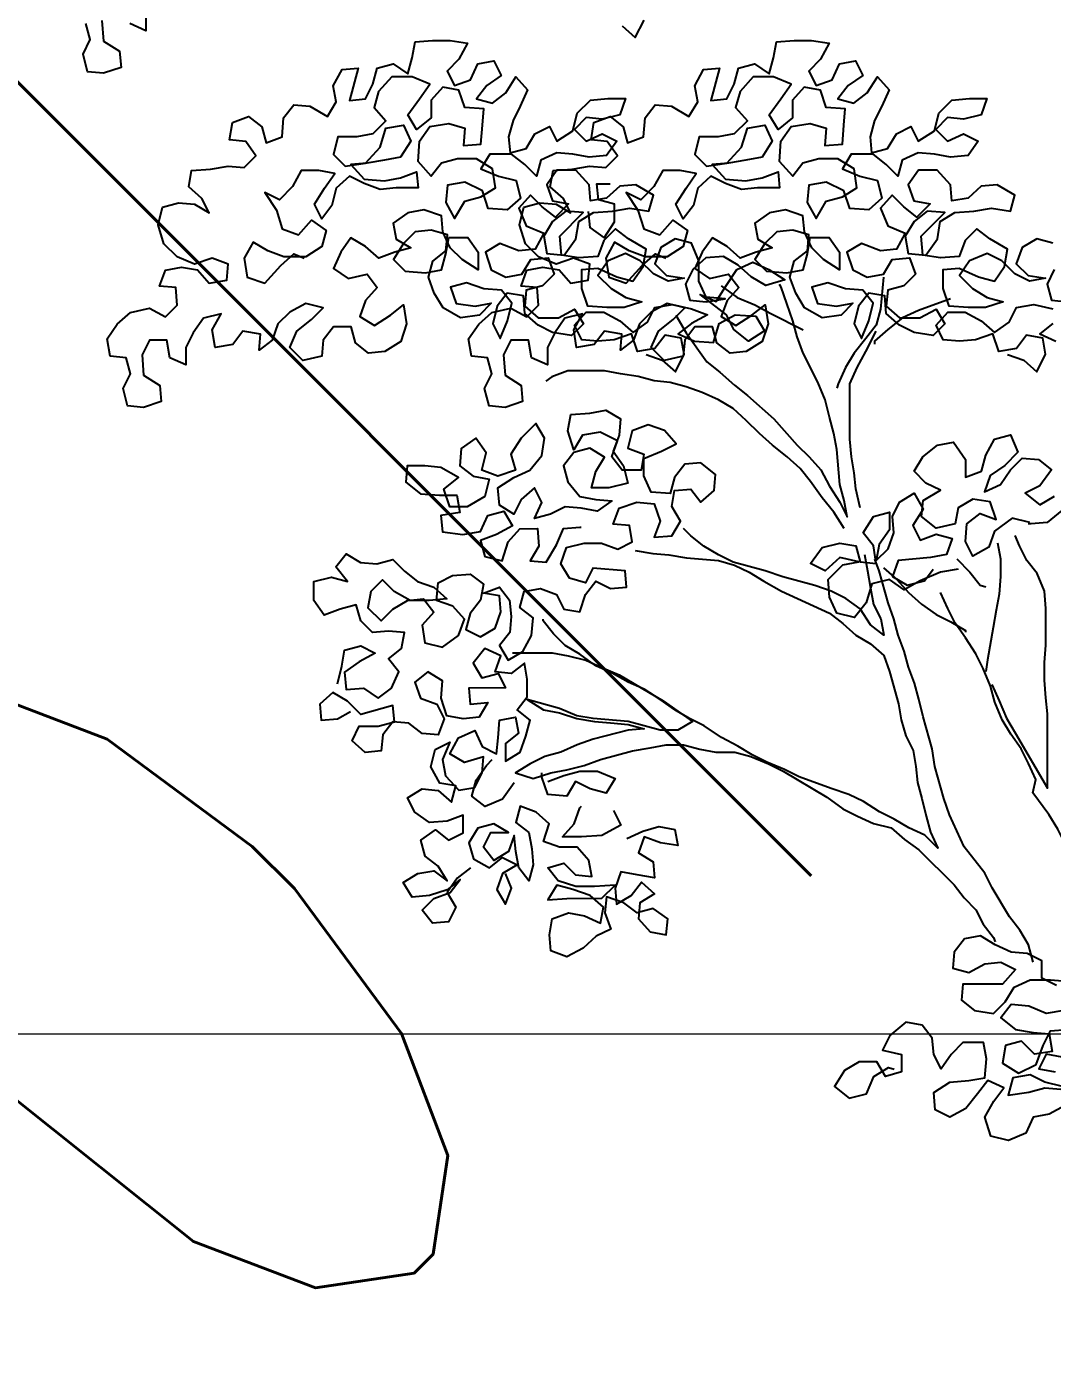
# Model space of a CAD drawing. Header units: millimetres. Extents: x 684983 to 685377, y 990360 to 990509.
# Drawn here: x 685068.109 to 685068.767, y 990427.838 to 990428.684 of the extents above; entities that cross this region are included whole.
import ezdxf

# ---------------------------------------------------------------- set-up
doc = ezdxf.new("R2010")
doc.units = ezdxf.units.MM
doc.layers.add('grid', color=8, linetype='Continuous', lineweight=9)
doc.layers.add('GRID LEVELS', color=7, linetype='Continuous', lineweight=13)
doc.layers.add('MAHAGONY', color=7, linetype='Continuous')
doc.styles.get("Standard").update_dxf_attribs({"font": 'RomanS'})

# ---------------------------------------------------------------- blocks, each defined once
blk = doc.blocks.new('TREE30')
at = {"color": 3, "flags": 128}
for points in [[(-0.47821, 2.24477), (-0.46919, 2.23677), (-0.4632, 2.24879)], [(-0.80449, 2.25348), (-0.80448, 2.24147), (-0.8155, 2.24647)], [(-0.83451, 2.24845), (-0.8335, 2.23444), (-0.82248, 2.22744), (-0.82147, 2.21644), (-0.83348, 2.21242), (-0.84449, 2.21341), (-0.8475, 2.22542), (-0.84251, 2.23543), (-0.84552, 2.24644)], [(-0.46171, 2.01987), (-0.4507, 2.01588), (-0.44168, 2.00788), (-0.43569, 2.0199), (-0.4377, 2.0309), (-0.44871, 2.0329), (-0.45571, 2.02388), (-0.46772, 2.02187), (-0.47173, 2.03388), (-0.48374, 2.02986), (-0.49475, 2.02885), (-0.50576, 2.02984), (-0.51077, 2.03985), (-0.50277, 2.04886), (-0.49076, 2.04887), (-0.47975, 2.04288), (-0.47073, 2.03488), (-0.46073, 2.04189), (-0.45573, 2.05191), (-0.44372, 2.05392), (-0.43071, 2.05093), (-0.4197, 2.04694), (-0.4307, 2.04092), (-0.4397, 2.03391), (-0.42869, 2.02891), (-0.41568, 2.02792), (-0.41169, 2.04094), (-0.40068, 2.04695), (-0.38667, 2.04596), (-0.38065, 2.03596), (-0.39166, 2.02895), (-0.40167, 2.03694), (-0.40669, 2.04695), (-0.42472, 2.06094), (-0.4137, 2.05595), (-0.40771, 2.06596), (-0.39971, 2.07798), (-0.3887, 2.08299), (-0.37769, 2.078), (-0.36668, 2.071), (-0.37968, 2.06699), (-0.3897, 2.07298), (-0.39871, 2.08098), (-0.40873, 2.08698), (-0.42073, 2.08597), (-0.42973, 2.07795), (-0.43473, 2.06794), (-0.43172, 2.05693), (-0.42071, 2.05594), (-0.4077, 2.05796), (-0.42071, 2.05894), (-0.42572, 2.06995), (-0.42574, 2.08396), (-0.43075, 2.09597), (-0.44176, 2.09896), (-0.45177, 2.09294), (-0.45576, 2.08193), (-0.44775, 2.07393), (-0.43573, 2.07194), (-0.44674, 2.06993), (-0.45676, 2.07492), (-0.46577, 2.08392), (-0.47578, 2.08892), (-0.48779, 2.0839), (-0.49479, 2.07389), (-0.48577, 2.06489), (-0.47576, 2.05889), (-0.46474, 2.0559), (-0.47675, 2.05189), (-0.48876, 2.05188), (-0.50177, 2.05286), (-0.50579, 2.06487), (-0.5058, 2.07788), (-0.49479, 2.07889), (-0.48177, 2.0729), (-0.47076, 2.06991), (-0.46377, 2.07992), (-0.46177, 2.09193), (-0.47379, 2.09893), (-0.48281, 2.10593), (-0.4908, 2.09791), (-0.4948, 2.0869), (-0.50781, 2.08589), (-0.51982, 2.08788), (-0.52083, 2.10089), (-0.50483, 2.11692), (-0.51685, 2.11791), (-0.52585, 2.11089), (-0.53184, 2.10088), (-0.52983, 2.08887), (-0.51782, 2.08788), (-0.50982, 2.0989), (-0.50783, 2.11091), (-0.49783, 2.11692), (-0.48482, 2.11794), (-0.47281, 2.11995), (-0.4598, 2.11796), (-0.4568, 2.12897), (-0.46882, 2.13597), (-0.47983, 2.13495), (-0.48883, 2.12694), (-0.49984, 2.12493), (-0.50085, 2.13594), (-0.50987, 2.14594), (-0.52288, 2.14592), (-0.52987, 2.13591), (-0.52586, 2.1249), (-0.51485, 2.12291), (-0.52385, 2.1139), (-0.53286, 2.12089), (-0.54088, 2.12889), (-0.54887, 2.11988), (-0.54386, 2.10787), (-0.53184, 2.10288), (-0.53784, 2.09187), (-0.54885, 2.09085), (-0.56186, 2.09585), (-0.57187, 2.08983), (-0.56785, 2.07783), (-0.55784, 2.07283), (-0.54683, 2.07484), (-0.54084, 2.08486), (-0.52883, 2.08587), (-0.52481, 2.07486), (-0.53281, 2.06685), (-0.54382, 2.06384), (-0.54481, 2.05283), (-0.53579, 2.04483), (-0.52178, 2.04484), (-0.51078, 2.05086), (-0.50476, 2.04085), (-0.51276, 2.03284), (-0.52578, 2.03483), (-0.53579, 2.03982), (-0.5448, 2.04782), (-0.54582, 2.05983), (-0.55683, 2.06182), (-0.56383, 2.05281), (-0.56682, 2.0408), (-0.5618, 2.03079), (-0.55681, 2.04281), (-0.55382, 2.05482), (-0.56083, 2.06382), (-0.57284, 2.06481), (-0.58486, 2.0688), (-0.59586, 2.06579), (-0.59185, 2.05478), (-0.57884, 2.05279), (-0.56783, 2.05481), (-0.57583, 2.04679), (-0.58884, 2.04478), (-0.60086, 2.05177), (-0.60687, 2.06178), (-0.61088, 2.07278), (-0.60789, 2.08379), (-0.59889, 2.09081), (-0.5979, 2.10182), (-0.60891, 2.10481), (-0.61992, 2.1038), (-0.62792, 2.09579), (-0.63492, 2.08477), (-0.6269, 2.07677), (-0.61289, 2.07578), (-0.60188, 2.07779), (-0.59889, 2.08881), (-0.5969, 2.09982), (-0.58389, 2.09983), (-0.57687, 2.08983), (-0.57686, 2.07782), (-0.58788, 2.08481), (-0.59589, 2.09281), (-0.6009, 2.10382), (-0.60191, 2.11483), (-0.61393, 2.11882), (-0.62494, 2.11681), (-0.63494, 2.10979), (-0.63293, 2.09878), (-0.62291, 2.09279), (-0.63392, 2.08978), (-0.64492, 2.08576), (-0.65394, 2.09376), (-0.66395, 2.09976), (-0.67095, 2.08974), (-0.67594, 2.07873), (-0.66593, 2.07173), (-0.65292, 2.07475), (-0.64591, 2.06574), (-0.65391, 2.05673), (-0.6579, 2.04572), (-0.64788, 2.03972), (-0.63688, 2.04674), (-0.62788, 2.05375), (-0.62587, 2.04074), (-0.62986, 2.02873), (-0.64086, 2.02171), (-0.65187, 2.0207), (-0.66088, 2.0277), (-0.6639, 2.0387), (-0.67591, 2.03869), (-0.68291, 2.02968), (-0.6839, 2.01867), (-0.6969, 2.01565), (-0.70592, 2.02465), (-0.70093, 2.03567), (-0.69093, 2.04368), (-0.68293, 2.0517), (-0.69494, 2.05469), (-0.70594, 2.04867), (-0.71394, 2.04066), (-0.71794, 2.02965), (-0.72694, 2.02263), (-0.72595, 2.03364), (-0.73796, 2.03563), (-0.74496, 2.02662), (-0.75696, 2.02461), (-0.75898, 2.03662), (-0.75298, 2.04763), (-0.76499, 2.04462), (-0.77199, 2.0346), (-0.77698, 2.02459), (-0.77697, 2.01258), (-0.78798, 2.01757), (-0.79, 2.02958), (-0.80201, 2.02957), (-0.807, 2.01956), (-0.80599, 2.00555), (-0.79497, 1.99855), (-0.79396, 1.98754), (-0.80597, 1.98353), (-0.81698, 1.98452), (-0.81999, 1.99653), (-0.815, 2.00654), (-0.81801, 2.01755), (-0.82902, 2.01854), (-0.83103, 2.03054), (-0.82404, 2.04056), (-0.81503, 2.04857), (-0.80203, 2.05159), (-0.79101, 2.04559), (-0.78301, 2.05361), (-0.78402, 2.06562), (-0.79503, 2.06661), (-0.79104, 2.07762), (-0.78003, 2.07963), (-0.76902, 2.07764), (-0.76101, 2.06864), (-0.749, 2.07065), (-0.74801, 2.08166), (-0.75902, 2.08566), (-0.77103, 2.08164), (-0.78304, 2.08664), (-0.79206, 2.09564), (-0.79607, 2.10864), (-0.79308, 2.12066), (-0.78208, 2.12367), (-0.77107, 2.12268), (-0.76105, 2.11668), (-0.76606, 2.12669), (-0.77508, 2.13468), (-0.77309, 2.1457), (-0.76008, 2.14671), (-0.74807, 2.14872), (-0.73706, 2.14773), (-0.72906, 2.15574), (-0.73608, 2.16575), (-0.74709, 2.16674), (-0.74509, 2.17875), (-0.73409, 2.18276), (-0.72507, 2.17577), (-0.72206, 2.16476), (-0.71106, 2.16877), (-0.71007, 2.18178), (-0.70307, 2.1908), (-0.69206, 2.18981), (-0.68004, 2.18281), (-0.67405, 2.19283), (-0.67606, 2.20383), (-0.67006, 2.21485), (-0.65906, 2.21586), (-0.66504, 2.19384), (-0.65403, 2.19485), (-0.64904, 2.20486), (-0.64604, 2.21587), (-0.63504, 2.21888), (-0.62502, 2.21189), (-0.62203, 2.2229), (-0.62004, 2.23391), (-0.60803, 2.23492), (-0.59602, 2.23493), (-0.58401, 2.23294), (-0.59, 2.22193), (-0.598, 2.21391), (-0.59299, 2.20391), (-0.58198, 2.20792), (-0.57699, 2.21894), (-0.56598, 2.22095), (-0.56097, 2.21094), (-0.57097, 2.20393), (-0.57797, 2.19492), (-0.56696, 2.19192), (-0.55795, 2.19894), (-0.55096, 2.20995), (-0.54294, 2.20095), (-0.54794, 2.18994), (-0.55293, 2.17993), (-0.55593, 2.16891), (-0.55491, 2.15791), (-0.54391, 2.16092), (-0.53791, 2.17093), (-0.52791, 2.17595), (-0.52289, 2.16594), (-0.51189, 2.17296), (-0.5089, 2.18497), (-0.4999, 2.19399), (-0.48789, 2.195), (-0.47588, 2.19501), (-0.47987, 2.184), (-0.49188, 2.18098), (-0.50289, 2.18197), (-0.51089, 2.17396), (-0.50288, 2.16596), (-0.49187, 2.17097), (-0.48186, 2.16598), (-0.48886, 2.15596), (-0.50087, 2.15495), (-0.51188, 2.15694), (-0.52289, 2.15793), (-0.53389, 2.15292), (-0.53688, 2.14191), (-0.5449, 2.14991), (-0.55391, 2.15691), (-0.56893, 2.15689), (-0.57492, 2.14688), (-0.56291, 2.14188), (-0.55089, 2.13889), (-0.54788, 2.12689), (-0.55688, 2.11887), (-0.56989, 2.11986), (-0.57391, 2.13187), (-0.58592, 2.13786), (-0.59793, 2.13585), (-0.59892, 2.12384), (-0.59291, 2.11283), (-0.58591, 2.12485), (-0.5749, 2.12786), (-0.5649, 2.13388), (-0.56691, 2.14689), (-0.57793, 2.15388), (-0.59094, 2.15387), (-0.60195, 2.15086), (-0.60895, 2.14184), (-0.61796, 2.15184), (-0.61697, 2.16586), (-0.60998, 2.17587), (-0.59697, 2.17788), (-0.58596, 2.17489), (-0.58695, 2.16288), (-0.57494, 2.16389), (-0.57395, 2.1769), (-0.57296, 2.18791), (-0.58597, 2.1889), (-0.58998, 2.20091), (-0.60099, 2.2029), (-0.60899, 2.19389), (-0.60898, 2.18188), (-0.61898, 2.17386), (-0.625, 2.18386), (-0.617, 2.19488), (-0.61, 2.20489), (-0.62202, 2.20989), (-0.63603, 2.20988), (-0.64503, 2.19986), (-0.64802, 2.18885), (-0.64001, 2.17985), (-0.64901, 2.17083), (-0.66001, 2.16882), (-0.67302, 2.16881), (-0.67602, 2.15679), (-0.668, 2.14879), (-0.65399, 2.15081), (-0.64399, 2.16183), (-0.64, 2.17484), (-0.62799, 2.17685), (-0.62298, 2.16585), (-0.62998, 2.15483), (-0.64098, 2.15282), (-0.65299, 2.15081), (-0.664, 2.1498), (-0.65498, 2.1398), (-0.64097, 2.13881), (-0.62996, 2.14082), (-0.61896, 2.14484), (-0.61795, 2.13383), (-0.63296, 2.13381), (-0.64397, 2.1328), (-0.65498, 2.1368), (-0.66499, 2.14179), (-0.67399, 2.13378), (-0.67698, 2.12176), (-0.68398, 2.11275), (-0.689, 2.12275), (-0.682, 2.13377), (-0.675, 2.14378), (-0.68601, 2.14578), (-0.69802, 2.14576), (-0.70402, 2.13475), (-0.71302, 2.12573), (-0.72303, 2.13073), (-0.71501, 2.11873), (-0.711, 2.10572), (-0.69999, 2.10173), (-0.69099, 2.11174), (-0.68097, 2.10475), (-0.68396, 2.09373), (-0.69497, 2.08672), (-0.70998, 2.0867), (-0.72099, 2.0907), (-0.73101, 2.09669), (-0.737, 2.08568), (-0.73499, 2.07267), (-0.72298, 2.06868), (-0.71198, 2.0807), (-0.70298, 2.08871), (-0.69597, 2.08572)], [(-0.21409, 2.01987), (-0.20308, 2.01588), (-0.19407, 2.00788), (-0.18807, 2.0199), (-0.19008, 2.0309), (-0.2011, 2.0329), (-0.20809, 2.02388), (-0.2201, 2.02187), (-0.22412, 2.03388), (-0.23612, 2.02986), (-0.24713, 2.02885), (-0.25814, 2.02984), (-0.26315, 2.03985), (-0.25516, 2.04886), (-0.24315, 2.04887), (-0.23213, 2.04288), (-0.22312, 2.03488), (-0.21311, 2.04189), (-0.20812, 2.05191), (-0.19611, 2.05392), (-0.1831, 2.05093)], [(-0.18309, 2.04092), (-0.19209, 2.03391), (-0.18107, 2.02891)], [(-0.18212, 2.07795), (-0.18712, 2.06794), (-0.1841, 2.05693), (-0.17309, 2.05594)], [(-0.18314, 2.09597), (-0.19415, 2.09896), (-0.20415, 2.09294), (-0.20815, 2.08193), (-0.20013, 2.07393), (-0.18812, 2.07194), (-0.19913, 2.06993), (-0.20914, 2.07492), (-0.21816, 2.08392), (-0.22817, 2.08892), (-0.24018, 2.0839), (-0.24717, 2.07389), (-0.23816, 2.06489), (-0.22814, 2.05889), (-0.21713, 2.0559), (-0.22914, 2.05189), (-0.24115, 2.05188), (-0.25416, 2.05286), (-0.25817, 2.06487), (-0.25819, 2.07788), (-0.24718, 2.07889), (-0.23416, 2.0729), (-0.22315, 2.06991), (-0.21615, 2.07992), (-0.21416, 2.09193), (-0.22618, 2.09893), (-0.23519, 2.10593), (-0.24319, 2.09791), (-0.24718, 2.0869), (-0.26019, 2.08589), (-0.27221, 2.08788), (-0.27322, 2.10089), (-0.25722, 2.11692), (-0.26923, 2.11791), (-0.27823, 2.11089), (-0.28423, 2.10088), (-0.28222, 2.08887), (-0.2702, 2.08788), (-0.26221, 2.0989), (-0.26022, 2.11091), (-0.25021, 2.11692), (-0.2372, 2.11794), (-0.2252, 2.11995), (-0.21218, 2.11796), (-0.20919, 2.12897), (-0.22121, 2.13597), (-0.23222, 2.13495), (-0.24122, 2.12694), (-0.25222, 2.12493), (-0.25323, 2.13594), (-0.26225, 2.14594), (-0.27526, 2.14592), (-0.28226, 2.13591), (-0.27825, 2.1249), (-0.26723, 2.12291), (-0.27623, 2.1139), (-0.28525, 2.12089), (-0.29326, 2.12889), (-0.30126, 2.11988), (-0.29624, 2.10787), (-0.28423, 2.10288), (-0.29023, 2.09187), (-0.30123, 2.09085), (-0.31425, 2.09585), (-0.32425, 2.08983), (-0.32024, 2.07783), (-0.31022, 2.07283), (-0.29922, 2.07484), (-0.29322, 2.08486), (-0.28121, 2.08587), (-0.2772, 2.07486), (-0.2852, 2.06685), (-0.2962, 2.06384), (-0.2972, 2.05283), (-0.28818, 2.04483), (-0.27417, 2.04484), (-0.26316, 2.05086), (-0.25715, 2.04085), (-0.26515, 2.03284), (-0.27816, 2.03483), (-0.28818, 2.03982), (-0.29719, 2.04782), (-0.2982, 2.05983), (-0.30921, 2.06182), (-0.31621, 2.05281), (-0.3192, 2.0408), (-0.31419, 2.03079), (-0.3092, 2.04281), (-0.3062, 2.05482), (-0.31322, 2.06382), (-0.32523, 2.06481), (-0.33724, 2.0688), (-0.34825, 2.06579), (-0.34424, 2.05478), (-0.33122, 2.05279), (-0.32022, 2.05481), (-0.32822, 2.04679), (-0.34123, 2.04478), (-0.35324, 2.05177), (-0.35926, 2.06178), (-0.36327, 2.07278), (-0.36028, 2.08379), (-0.35128, 2.09081), (-0.35029, 2.10182), (-0.3613, 2.10481), (-0.37231, 2.1038), (-0.38031, 2.09579), (-0.3873, 2.08477), (-0.37929, 2.07677), (-0.36527, 2.07578), (-0.35427, 2.07779), (-0.35127, 2.08881), (-0.34928, 2.09982), (-0.33627, 2.09983), (-0.32926, 2.08983), (-0.32925, 2.07782), (-0.34026, 2.08481), (-0.34828, 2.09281), (-0.35329, 2.10382), (-0.3543, 2.11483), (-0.36631, 2.11882), (-0.37732, 2.11681), (-0.38732, 2.10979), (-0.38531, 2.09878), (-0.3753, 2.09279), (-0.3863, 2.08978), (-0.39731, 2.08576), (-0.40633, 2.09376), (-0.41634, 2.09976), (-0.42334, 2.08974), (-0.42833, 2.07873), (-0.41832, 2.07173), (-0.40531, 2.07475), (-0.39829, 2.06574), (-0.40629, 2.05673), (-0.41028, 2.04572), (-0.40027, 2.03972), (-0.38927, 2.04674), (-0.38027, 2.05375), (-0.37825, 2.04074), (-0.38225, 2.02873), (-0.39325, 2.02171), (-0.40426, 2.0207), (-0.41327, 2.0277), (-0.41628, 2.0387), (-0.42829, 2.03869), (-0.43529, 2.02968), (-0.43628, 2.01867), (-0.44929, 2.01565), (-0.45831, 2.02465), (-0.45331, 2.03567), (-0.44331, 2.04368), (-0.43531, 2.0517), (-0.44732, 2.05469), (-0.45833, 2.04867), (-0.46633, 2.04066), (-0.47032, 2.02965), (-0.47932, 2.02263), (-0.47833, 2.03364), (-0.49034, 2.03563), (-0.49734, 2.02662), (-0.50935, 2.02461), (-0.51136, 2.03662), (-0.50537, 2.04763), (-0.51737, 2.04462), (-0.52437, 2.0346), (-0.52937, 2.02459), (-0.52936, 2.01258), (-0.54037, 2.01757), (-0.54238, 2.02958), (-0.55439, 2.02957), (-0.55939, 2.01956), (-0.55837, 2.00555), (-0.54736, 1.99855), (-0.54635, 1.98754), (-0.55835, 1.98353), (-0.56936, 1.98452), (-0.57238, 1.99653), (-0.56738, 2.00654), (-0.57039, 2.01755), (-0.58141, 2.01854), (-0.58342, 2.03054), (-0.57642, 2.04056), (-0.56742, 2.04857), (-0.55441, 2.05159), (-0.5434, 2.04559), (-0.5354, 2.05361), (-0.53641, 2.06562), (-0.54742, 2.06661), (-0.54343, 2.07762), (-0.53242, 2.07963), (-0.52141, 2.07764), (-0.51339, 2.06864), (-0.50138, 2.07065), (-0.50039, 2.08166), (-0.51141, 2.08566), (-0.52341, 2.08164), (-0.53543, 2.08664), (-0.54444, 2.09564), (-0.54846, 2.10864), (-0.54547, 2.12066), (-0.53446, 2.12367), (-0.52345, 2.12268), (-0.51344, 2.11668), (-0.51845, 2.12669), (-0.52747, 2.13468), (-0.52547, 2.1457), (-0.51246, 2.14671), (-0.50046, 2.14872), (-0.48945, 2.14773), (-0.48145, 2.15574), (-0.48846, 2.16575), (-0.49947, 2.16674), (-0.49748, 2.17875), (-0.48647, 2.18276), (-0.47746, 2.17577), (-0.47445, 2.16476), (-0.46344, 2.16877), (-0.46245, 2.18178), (-0.45546, 2.1908), (-0.44445, 2.18981), (-0.43243, 2.18281), (-0.42643, 2.19283), (-0.42844, 2.20383), (-0.42245, 2.21485), (-0.41144, 2.21586), (-0.41743, 2.19384), (-0.40642, 2.19485), (-0.40142, 2.20486), (-0.39843, 2.21587), (-0.38742, 2.21888), (-0.37741, 2.21189), (-0.37442, 2.2229), (-0.37242, 2.23391), (-0.36042, 2.23492), (-0.34841, 2.23493), (-0.33639, 2.23294), (-0.34239, 2.22193), (-0.35039, 2.21391), (-0.34537, 2.20391), (-0.33437, 2.20792), (-0.32937, 2.21894), (-0.31837, 2.22095), (-0.31335, 2.21094), (-0.32336, 2.20393), (-0.33035, 2.19492), (-0.31934, 2.19192), (-0.31034, 2.19894), (-0.30334, 2.20995), (-0.29533, 2.20095), (-0.30032, 2.18994), (-0.30532, 2.17993), (-0.30831, 2.16891), (-0.3073, 2.15791), (-0.29629, 2.16092), (-0.2903, 2.17093), (-0.28029, 2.17595), (-0.27528, 2.16594), (-0.26428, 2.17296), (-0.26129, 2.18497), (-0.25229, 2.19399), (-0.24028, 2.195), (-0.22827, 2.19501), (-0.23226, 2.184), (-0.24427, 2.18098), (-0.25528, 2.18197), (-0.26328, 2.17396), (-0.25526, 2.16596), (-0.24426, 2.17097), (-0.23425, 2.16598), (-0.24124, 2.15596), (-0.25325, 2.15495), (-0.26426, 2.15694), (-0.27527, 2.15793), (-0.28628, 2.15292), (-0.28927, 2.14191), (-0.29728, 2.14991), (-0.3063, 2.15691), (-0.32131, 2.15689), (-0.32731, 2.14688), (-0.31529, 2.14188), (-0.30328, 2.13889), (-0.30027, 2.12689), (-0.30927, 2.11887), (-0.32228, 2.11986), (-0.32629, 2.13187), (-0.33831, 2.13786), (-0.35032, 2.13585), (-0.35131, 2.12384), (-0.34529, 2.11283), (-0.3383, 2.12485), (-0.32729, 2.12786), (-0.31729, 2.13388), (-0.3193, 2.14689), (-0.33032, 2.15388), (-0.34333, 2.15387), (-0.35433, 2.15086), (-0.36133, 2.14184), (-0.37035, 2.15184), (-0.36936, 2.16586), (-0.36236, 2.17587), (-0.34935, 2.17788), (-0.33834, 2.17489), (-0.33933, 2.16288), (-0.32732, 2.16389), (-0.32633, 2.1769), (-0.32534, 2.18791), (-0.33835, 2.1889), (-0.34237, 2.20091), (-0.35338, 2.2029), (-0.36138, 2.19389), (-0.36137, 2.18188), (-0.37137, 2.17386), (-0.37738, 2.18386), (-0.36939, 2.19488), (-0.36239, 2.20489), (-0.3744, 2.20989), (-0.38842, 2.20988), (-0.39741, 2.19986), (-0.40041, 2.18885), (-0.39239, 2.17985), (-0.40139, 2.17083), (-0.4124, 2.16882), (-0.42541, 2.16881), (-0.4284, 2.15679), (-0.42039, 2.14879), (-0.40638, 2.15081), (-0.39638, 2.16183), (-0.39239, 2.17484), (-0.38038, 2.17685), (-0.37537, 2.16585), (-0.38236, 2.15483), (-0.39337, 2.15282), (-0.40538, 2.15081), (-0.41639, 2.1498), (-0.40737, 2.1398), (-0.39336, 2.13881), (-0.38235, 2.14082), (-0.37134, 2.14484), (-0.37033, 2.13383), (-0.38534, 2.13381), (-0.39635, 2.1328), (-0.40737, 2.1368), (-0.41738, 2.14179), (-0.42638, 2.13378), (-0.42937, 2.12176), (-0.43637, 2.11275), (-0.44138, 2.12275), (-0.43439, 2.13377), (-0.42739, 2.14378), (-0.4384, 2.14578), (-0.45041, 2.14576), (-0.45641, 2.13475), (-0.4654, 2.12573), (-0.47542, 2.13073), (-0.4674, 2.11873), (-0.46338, 2.10572), (-0.45237, 2.10173), (-0.44337, 2.11174), (-0.43336, 2.10475), (-0.43635, 2.09373), (-0.44735, 2.08672), (-0.46237, 2.0867), (-0.47338, 2.0907), (-0.48339, 2.09669), (-0.48939, 2.08568), (-0.48737, 2.07267), (-0.47536, 2.06868), (-0.46436, 2.0807), (-0.45536, 2.08871), (-0.44835, 2.08572)], [(-0.50143, 2.11769), (-0.50042, 2.10669), (-0.4904, 2.09969), (-0.48341, 2.1107), (-0.48342, 2.12271), (-0.49443, 2.12571), (-0.49544, 2.13672), (-0.48643, 2.13672)], [(-0.24799, 1.87272), (-0.26, 1.87071), (-0.274, 1.86469), (-0.28501, 1.85867), (-0.29502, 1.86567), (-0.30703, 1.86266), (-0.31102, 1.84964), (-0.31902, 1.83962), (-0.33103, 1.84262), (-0.33605, 1.85362), (-0.33706, 1.86563), (-0.32706, 1.87565), (-0.31605, 1.87766), (-0.32906, 1.88065), (-0.33907, 1.87163), (-0.34908, 1.87663), (-0.34108, 1.88765), (-0.32907, 1.89066), (-0.31806, 1.88867), (-0.31505, 1.87766), (-0.30404, 1.87667), (-0.30605, 1.88868), (-0.31307, 1.89768), (-0.30607, 1.9087), (-0.29506, 1.91171), (-0.29505, 1.8997), (-0.30205, 1.88968), (-0.30404, 1.87867), (-0.29604, 1.88669), (-0.29205, 1.8977), (-0.29306, 1.90871), (-0.28806, 1.91872), (-0.27806, 1.92473), (-0.27205, 1.91373), (-0.27904, 1.90271), (-0.27403, 1.89271), (-0.26302, 1.89672), (-0.25201, 1.89373), (-0.256, 1.88272), (-0.26701, 1.88071), (-0.28903, 1.87869), (-0.29302, 1.86767), (-0.28301, 1.86168), (-0.271, 1.86469), (-0.265, 1.8727)], [(-0.58209, 1.66824), (-0.59109, 1.66122), (-0.59808, 1.65121), (-0.59207, 1.64121), (-0.59706, 1.63119), (-0.60807, 1.63018), (-0.61509, 1.63918), (-0.60709, 1.6472), (-0.59608, 1.65121), (-0.58908, 1.66023), (-0.59809, 1.65321), (-0.61009, 1.6492), (-0.6221, 1.64819), (-0.62812, 1.65819), (-0.61811, 1.6642), (-0.6071, 1.66621), (-0.59809, 1.65922), (-0.6041, 1.66922), (-0.61312, 1.67622), (-0.61613, 1.68722), (-0.60613, 1.69424), (-0.59712, 1.68724), (-0.58711, 1.69225), (-0.58712, 1.70426), (-0.59813, 1.70025), (-0.61014, 1.69924), (-0.62015, 1.70624), (-0.62517, 1.71624), (-0.61516, 1.72225), (-0.60415, 1.72126), (-0.59514, 1.71327), (-0.59215, 1.72428), (-0.60316, 1.72627), (-0.60917, 1.73727), (-0.60618, 1.74929), (-0.59618, 1.7543), (-0.60117, 1.74228), (-0.59916, 1.73128), (-0.59014, 1.72128), (-0.57913, 1.72329), (-0.57414, 1.7333), (-0.57315, 1.74431), (-0.58615, 1.7403), (-0.59617, 1.74629), (-0.59017, 1.75731), (-0.57917, 1.76232), (-0.57415, 1.75132), (-0.56414, 1.74632), (-0.56315, 1.75733), (-0.56216, 1.76934), (-0.55115, 1.77135), (-0.54914, 1.76035), (-0.55814, 1.75333), (-0.55813, 1.74132), (-0.54813, 1.74734), (-0.54414, 1.75835), (-0.54114, 1.76936), (-0.55016, 1.77636), (-0.54316, 1.78537), (-0.54317, 1.79738), (-0.54518, 1.80839), (-0.55418, 1.80138), (-0.56519, 1.80237), (-0.5612, 1.81338), (-0.57221, 1.81838), (-0.58021, 1.80836), (-0.5742, 1.79836), (-0.56319, 1.80137), (-0.55818, 1.79137), (-0.5832, 1.79134), (-0.58219, 1.78033), (-0.57018, 1.78135), (-0.57617, 1.77133), (-0.58718, 1.77032), (-0.59819, 1.77231), (-0.60221, 1.78432), (-0.60122, 1.79633), (-0.61123, 1.80233), (-0.62023, 1.79531), (-0.61622, 1.78431), (-0.60521, 1.78031), (-0.60019, 1.77031), (-0.60419, 1.7593), (-0.6152, 1.76029), (-0.62421, 1.76728), (-0.63522, 1.76828), (-0.64222, 1.75926), (-0.64321, 1.74825), (-0.65422, 1.74724), (-0.66323, 1.75524), (-0.65824, 1.76525), (-0.64523, 1.76526), (-0.63422, 1.76828), (-0.63523, 1.77928), (-0.65725, 1.77326), (-0.66626, 1.78226), (-0.67627, 1.78825), (-0.68528, 1.78024), (-0.68426, 1.76923), (-0.67326, 1.77024), (-0.66425, 1.77525)], [(-0.55211, 1.72632), (-0.56011, 1.7153), (-0.57212, 1.71028), (-0.58113, 1.71728), (-0.57814, 1.72829), (-0.57114, 1.73831), (-0.56714, 1.74232)], [(-0.52909, 1.72734), (-0.51809, 1.73135), (-0.50708, 1.73436), (-0.49507, 1.73437), (-0.48306, 1.72938), (-0.48905, 1.71937), (-0.50007, 1.72236), (-0.51008, 1.72735), (-0.51607, 1.71734), (-0.52909, 1.71833), (-0.5331, 1.73034), (-0.5331, 1.73334)], [(-0.47501, 1.68835), (-0.46401, 1.69337), (-0.453, 1.69638), (-0.44199, 1.69439), (-0.43998, 1.68338), (-0.45199, 1.68537), (-0.463, 1.68937), (-0.467, 1.67835), (-0.45698, 1.67236), (-0.45597, 1.66135), (-0.46798, 1.66334), (-0.479, 1.66533), (-0.48299, 1.65432), (-0.48198, 1.64331), (-0.47197, 1.64932), (-0.46498, 1.65834), (-0.45596, 1.65034), (-0.46596, 1.64432), (-0.46696, 1.63331), (-0.45894, 1.62431), (-0.44793, 1.62232), (-0.44694, 1.63333), (-0.45695, 1.64033), (-0.46796, 1.63732), (-0.47697, 1.64431), (-0.48899, 1.64831), (-0.48998, 1.6373), (-0.48597, 1.62629), (-0.49597, 1.62128), (-0.50497, 1.61326), (-0.51597, 1.60725), (-0.52699, 1.61124), (-0.528, 1.62225), (-0.52601, 1.63326), (-0.515, 1.63727), (-0.50399, 1.63528), (-0.49297, 1.63029), (-0.49098, 1.6413), (-0.5, 1.6493), (-0.51201, 1.65329), (-0.52302, 1.65628), (-0.52902, 1.64627), (-0.51601, 1.64728), (-0.49199, 1.6473), (-0.48299, 1.65632), (-0.497, 1.65531), (-0.51001, 1.65529), (-0.52203, 1.65929), (-0.52904, 1.66829), (-0.51803, 1.6713), (-0.51002, 1.6633), (-0.49901, 1.66231), (-0.50102, 1.67332), (-0.50904, 1.68232), (-0.52105, 1.68231), (-0.53206, 1.6863), (-0.52807, 1.69831), (-0.53708, 1.70631), (-0.54809, 1.71031), (-0.55109, 1.69929), (-0.54207, 1.6923), (-0.54006, 1.68129), (-0.53905, 1.67028), (-0.54204, 1.65927), (-0.54906, 1.66827), (-0.55107, 1.67928), (-0.55208, 1.69028), (-0.55607, 1.67927), (-0.56608, 1.67326), (-0.57309, 1.68226), (-0.5681, 1.69227), (-0.55609, 1.69228), (-0.5661, 1.69828), (-0.57711, 1.69527), (-0.5831, 1.68525), (-0.58009, 1.67425), (-0.56907, 1.66825), (-0.56007, 1.67526), (-0.55006, 1.67027), (-0.56006, 1.66426), (-0.56406, 1.65324), (-0.55804, 1.64324), (-0.55405, 1.65425), (-0.55806, 1.66426)], [(-0.48404, 1.70736), (-0.47902, 1.69736), (-0.49203, 1.69034), (-0.50604, 1.68933), (-0.51905, 1.68931), (-0.51105, 1.69833), (-0.50706, 1.70934), (-0.50606, 1.71034)], [(-0.18067, 1.58754), (-0.19068, 1.59253), (-0.1907, 1.60454), (-0.20071, 1.60954), (-0.21172, 1.61053), (-0.22273, 1.61552), (-0.23275, 1.62152), (-0.24375, 1.61951), (-0.25075, 1.61049), (-0.25174, 1.59948), (-0.24073, 1.59649), (-0.22973, 1.60251), (-0.21872, 1.60352), (-0.2087, 1.59852), (-0.2177, 1.5885), (-0.24473, 1.58848), (-0.24572, 1.57747), (-0.2367, 1.57047), (-0.22369, 1.56848), (-0.21569, 1.5765), (-0.20969, 1.58651), (-0.19869, 1.59152), (-0.18468, 1.59154), (-0.17367, 1.59055)], [(-0.17565, 1.57053), (-0.18766, 1.56851), (-0.19967, 1.57351), (-0.21169, 1.5745), (-0.21868, 1.56548), (-0.20867, 1.55749), (-0.19666, 1.5555), (-0.18564, 1.5545), (-0.18363, 1.5425), (-0.19564, 1.54048), (-0.20466, 1.54948), (-0.21566, 1.54647), (-0.21765, 1.53446), (-0.20664, 1.52746), (-0.19463, 1.53348), (-0.18964, 1.54649), (-0.18465, 1.55651), (-0.17364, 1.55752)], [(-0.17662, 1.5385), (-0.18763, 1.54049), (-0.19263, 1.53048), (-0.18162, 1.52849)], [(-0.1766, 1.51848), (-0.18862, 1.52147), (-0.19863, 1.52647), (-0.21064, 1.52446), (-0.21363, 1.51244), (-0.19962, 1.51446), (-0.18861, 1.51747), (-0.1776, 1.51648)], [(-0.17459, 1.50547), (-0.18559, 1.49946), (-0.1966, 1.49745), (-0.2016, 1.48643), (-0.2136, 1.48142), (-0.22561, 1.48441), (-0.22963, 1.49742), (-0.22364, 1.50843), (-0.21664, 1.51745), (-0.22765, 1.52244), (-0.23465, 1.51343), (-0.24265, 1.50341), (-0.25365, 1.49739), (-0.26366, 1.50239), (-0.26468, 1.5144), (-0.25367, 1.52141), (-0.24066, 1.52243), (-0.22965, 1.52444), (-0.22867, 1.53745), (-0.23068, 1.54846), (-0.24469, 1.54845), (-0.25269, 1.54043), (-0.25969, 1.53042), (-0.2647, 1.54042), (-0.26571, 1.55143), (-0.27272, 1.56043), (-0.28374, 1.56242), (-0.29474, 1.5534), (-0.29973, 1.54339), (-0.28672, 1.5404), (-0.28671, 1.52839), (-0.29771, 1.52538), (-0.30373, 1.53538), (-0.31574, 1.53537), (-0.32574, 1.52936), (-0.33274, 1.51834), (-0.32272, 1.51034), (-0.31071, 1.51336), (-0.30572, 1.52537), (-0.29572, 1.53138), (-0.29171, 1.53039)]]:
    blk.add_lwpolyline(points, dxfattribs=at)
at = {"color": 15, "flags": 128}
for points in [[(-0.29922, 2.07284), (-0.3012, 2.05082), (-0.30419, 2.03981), (-0.31119, 2.03079), (-0.31918, 2.02078), (-0.32518, 2.01076), (-0.33017, 1.99975), (-0.33117, 1.99675)], [(-0.44131, 2.04669), (-0.4343, 2.03468), (-0.42026, 2.01468), (-0.41125, 2.00768), (-0.40123, 1.99868), (-0.39222, 1.99169), (-0.37419, 1.97569), (-0.35816, 1.95769), (-0.35015, 1.94969), (-0.34213, 1.94069), (-0.33612, 1.92969), (-0.3291, 1.91868), (-0.32409, 1.90868), (-0.3261, 1.91969), (-0.32911, 1.93069), (-0.33113, 1.95471), (-0.33315, 1.96572), (-0.33616, 1.97673), (-0.33917, 1.98873), (-0.34419, 2.00074), (-0.35421, 2.02075), (-0.35823, 2.03175), (-0.36124, 2.04276), (-0.36525, 2.05476), (-0.36927, 2.06577), (-0.37027, 2.06777)], [(-0.31508, 1.91469), (-0.3181, 1.9277), (-0.31911, 1.93871), (-0.32112, 1.94972), (-0.32213, 1.96173), (-0.32217, 1.99976), (-0.31717, 2.01077), (-0.31118, 2.02179), (-0.30419, 2.0358)], [(-0.32608, 1.90067), (-0.3331, 1.91167), (-0.34111, 1.92167), (-0.34913, 1.93268), (-0.35614, 1.94168), (-0.36516, 1.94968), (-0.37517, 1.95767), (-0.38419, 1.96567), (-0.39321, 1.97467), (-0.40222, 1.98267), (-0.41223, 1.98867), (-0.42325, 1.99366), (-0.43426, 1.99765), (-0.44527, 2.00065), (-0.45628, 2.00164), (-0.4673, 2.00463), (-0.47931, 2.00662), (-0.49032, 2.00861), (-0.51534, 2.00859), (-0.52635, 2.00458), (-0.53035, 2.00157)], [(-0.31205, 1.88267), (-0.31004, 1.87166), (-0.30803, 1.85965), (-0.30602, 1.84864), (-0.301, 1.83864), (-0.29899, 1.82763), (-0.308, 1.83463), (-0.31502, 1.84563), (-0.32504, 1.85263), (-0.33505, 1.85763), (-0.34606, 1.86162), (-0.36809, 1.8676), (-0.3801, 1.8716), (-0.40212, 1.87758), (-0.41214, 1.88258), (-0.42215, 1.88857), (-0.43117, 1.89557), (-0.43617, 1.90057)], [(-0.22098, 1.89076), (-0.21897, 1.87975), (-0.21896, 1.86774), (-0.21995, 1.85573), (-0.22194, 1.84472), (-0.22393, 1.83271), (-0.22792, 1.81068), (-0.22891, 1.80268)], [(-0.2249, 1.79367), (-0.21988, 1.78267), (-0.21487, 1.77066), (-0.20885, 1.76066), (-0.1868, 1.72265), (-0.18682, 1.74967), (-0.18685, 1.77369), (-0.18786, 1.7847), (-0.18887, 1.79671), (-0.18888, 1.80872), (-0.18789, 1.82073), (-0.18791, 1.84575), (-0.18893, 1.85776), (-0.19394, 1.86976), (-0.20095, 1.87877), (-0.20597, 1.88877), (-0.20898, 1.89577)], [(-0.46919, 1.88553), (-0.45718, 1.88354), (-0.44617, 1.88254), (-0.43415, 1.88055), (-0.41213, 1.87857), (-0.40112, 1.87558), (-0.39111, 1.87059), (-0.38109, 1.86459), (-0.36908, 1.85759), (-0.33604, 1.84261), (-0.32702, 1.83561), (-0.31801, 1.82762), (-0.30799, 1.82162), (-0.29898, 1.81362), (-0.29496, 1.80262), (-0.28894, 1.7806), (-0.28693, 1.76959), (-0.28391, 1.75859), (-0.2789, 1.74858), (-0.27689, 1.73758), (-0.27588, 1.72657), (-0.27287, 1.71556), (-0.26985, 1.70355), (-0.26684, 1.69255), (-0.26183, 1.68154), (-0.27084, 1.69054), (-0.28186, 1.69554), (-0.29187, 1.70153), (-0.30188, 1.70653), (-0.3129, 1.71352), (-0.32291, 1.71852), (-0.33493, 1.72251), (-0.35695, 1.7305), (-0.36696, 1.73549), (-0.37898, 1.74049), (-0.38899, 1.74548), (-0.39901, 1.75148), (-0.41002, 1.75747), (-0.42204, 1.76547), (-0.43205, 1.77046), (-0.44207, 1.77646), (-0.45208, 1.78346), (-0.4631, 1.79045), (-0.47411, 1.79545), (-0.48512, 1.80144), (-0.49614, 1.80643), (-0.50716, 1.81443), (-0.51717, 1.82043), (-0.52518, 1.82843), (-0.5322, 1.83743), (-0.5322, 1.83843)], [(-0.1967, 1.60354), (-0.19971, 1.61554), (-0.20573, 1.62555), (-0.21274, 1.63455), (-0.22477, 1.65455), (-0.22978, 1.66456), (-0.24381, 1.68256), (-0.25384, 1.70457), (-0.25785, 1.71558), (-0.26388, 1.73759), (-0.26589, 1.7496), (-0.27192, 1.77161), (-0.27493, 1.78362), (-0.27794, 1.79462), (-0.28196, 1.80563), (-0.28497, 1.81664), (-0.28898, 1.82764), (-0.292, 1.83865), (-0.29601, 1.84965), (-0.30203, 1.87167), (-0.30504, 1.87967)], [(-0.29903, 1.87367), (-0.29002, 1.86567), (-0.282, 1.85667), (-0.27299, 1.84867), (-0.26297, 1.84168), (-0.25296, 1.83668), (-0.24295, 1.83069), (-0.24295, 1.82969)], [(-0.17166, 1.58054), (-0.17168, 1.60456), (-0.17069, 1.61557), (-0.1687, 1.62758), (-0.16671, 1.63859), (-0.16673, 1.66261), (-0.16974, 1.67462), (-0.17977, 1.69463), (-0.18578, 1.70463), (-0.19681, 1.71963), (-0.19481, 1.72864), (-0.19983, 1.73965), (-0.20484, 1.74965), (-0.21185, 1.75965), (-0.21787, 1.76966), (-0.22288, 1.78166), (-0.2259, 1.79267), (-0.23091, 1.80468), (-0.23593, 1.81468), (-0.24294, 1.82568), (-0.24996, 1.83568), (-0.25497, 1.84569), (-0.25998, 1.85669)], [(-0.5532, 1.81539), (-0.52617, 1.81541), (-0.51516, 1.81342), (-0.50315, 1.81043), (-0.49213, 1.80544), (-0.48012, 1.80044), (-0.45008, 1.78246), (-0.43005, 1.76846), (-0.44005, 1.76245), (-0.45206, 1.76244), (-0.47409, 1.76842), (-0.49811, 1.7704), (-0.50912, 1.77239), (-0.52113, 1.77739), (-0.54316, 1.78337), (-0.53214, 1.77638), (-0.52113, 1.77438), (-0.50912, 1.77039), (-0.4971, 1.7684), (-0.48609, 1.76741), (-0.47408, 1.76642), (-0.46307, 1.76343), (-0.47408, 1.76242), (-0.49809, 1.75639), (-0.5091, 1.75238), (-0.52011, 1.74736), (-0.53111, 1.74435), (-0.54112, 1.73934), (-0.55112, 1.73332), (-0.5391, 1.72933), (-0.5271, 1.73334), (-0.51609, 1.73536), (-0.50408, 1.73837), (-0.49308, 1.74238), (-0.47106, 1.74841), (-0.45906, 1.75042), (-0.44805, 1.75243), (-0.43604, 1.75244), (-0.42503, 1.74945), (-0.41402, 1.74746), (-0.401, 1.74747), (-0.38999, 1.74448), (-0.37798, 1.73949), (-0.36796, 1.73449), (-0.33792, 1.7165), (-0.32691, 1.70851), (-0.31689, 1.70351), (-0.30588, 1.69852), (-0.29387, 1.69553), (-0.28485, 1.68753), (-0.27484, 1.68053), (-0.25079, 1.65653), (-0.24378, 1.64753), (-0.23577, 1.63953), (-0.23075, 1.62953), (-0.22374, 1.62053), (-0.22273, 1.61752)]]:
    blk.add_lwpolyline(points, dxfattribs=at)
at = {"flags": 128}
for points in [[(-0.4103, 2.06673), (-0.39929, 2.05874), (-0.38727, 2.05374), (-0.37626, 2.04775), (-0.35423, 2.03676)], [(-0.25316, 2.05787), (-0.27517, 2.04984), (-0.28618, 2.04483), (-0.29618, 2.03681), (-0.30518, 2.0288), (-0.30518, 2.0268)], [(-0.249, 1.87972), (-0.23998, 1.87072), (-0.23297, 1.86172), (-0.22896, 1.86073)]]:
    blk.add_lwpolyline(points, dxfattribs=at)
at = {"color": 74, "flags": 128}
blk.add_lwpolyline([(-0.67328, 1.79426), (-0.67029, 1.80628), (-0.66829, 1.81729), (-0.65729, 1.8203), (-0.64728, 1.8153), (-0.65828, 1.80929), (-0.66828, 1.80227), (-0.66727, 1.79026), (-0.65526, 1.79128), (-0.64524, 1.78428), (-0.63624, 1.79129), (-0.63125, 1.80231), (-0.63826, 1.81131), (-0.62926, 1.81832), (-0.62727, 1.82933), (-0.63828, 1.83032), (-0.64929, 1.82931), (-0.6573, 1.83731), (-0.66032, 1.84832), (-0.67132, 1.84531), (-0.68233, 1.84129), (-0.68934, 1.8513), (-0.68936, 1.86431), (-0.67735, 1.86732), (-0.66634, 1.86433), (-0.67435, 1.87433), (-0.66735, 1.88334), (-0.65734, 1.87735), (-0.64633, 1.87636), (-0.63532, 1.87937), (-0.62731, 1.87137), (-0.6183, 1.86437), (-0.60728, 1.86038), (-0.59827, 1.85238), (-0.61028, 1.85137), (-0.62329, 1.85136), (-0.6343, 1.85735), (-0.64232, 1.86535), (-0.65032, 1.85734), (-0.65231, 1.84633), (-0.64329, 1.83733), (-0.63529, 1.84534), (-0.62529, 1.85135), (-0.61428, 1.85237), (-0.60727, 1.84336), (-0.61527, 1.83435), (-0.61325, 1.82234), (-0.60124, 1.81935), (-0.59024, 1.82737), (-0.58624, 1.83838), (-0.59426, 1.84738), (-0.60527, 1.85137), (-0.60428, 1.86338), (-0.59428, 1.8684), (-0.58227, 1.86941), (-0.57326, 1.86241), (-0.57525, 1.8514), (-0.58224, 1.84239), (-0.58524, 1.83137), (-0.57522, 1.82638), (-0.56522, 1.83239), (-0.56123, 1.84341), (-0.56224, 1.85441), (-0.57325, 1.85641), (-0.56224, 1.86042), (-0.55523, 1.85142), (-0.55422, 1.84041), (-0.55521, 1.8294), (-0.56221, 1.82039), (-0.55619, 1.81038), (-0.54619, 1.8164), (-0.5402, 1.82741), (-0.53921, 1.83942), (-0.54822, 1.84642), (-0.54523, 1.85743), (-0.53422, 1.85944), (-0.52321, 1.85545), (-0.51819, 1.84545), (-0.50718, 1.84346), (-0.50319, 1.85547), (-0.49619, 1.86448), (-0.48618, 1.85949), (-0.47517, 1.8605), (-0.47618, 1.87151), (-0.4982, 1.87349), (-0.5032, 1.86348), (-0.51421, 1.86647), (-0.52022, 1.87647), (-0.51623, 1.88749), (-0.50422, 1.8905), (-0.49221, 1.89051), (-0.4812, 1.88652), (-0.4712, 1.89153), (-0.47321, 1.90254), (-0.48422, 1.90353), (-0.48022, 1.91454), (-0.46822, 1.91856), (-0.45621, 1.91757), (-0.45219, 1.90556), (-0.45619, 1.89455), (-0.44418, 1.89556), (-0.43818, 1.90557), (-0.44419, 1.91557), (-0.4422, 1.92659), (-0.43119, 1.9276), (-0.42418, 1.9186), (-0.41518, 1.92661), (-0.41419, 1.93762), (-0.42421, 1.94562), (-0.43521, 1.94461), (-0.44221, 1.93559), (-0.4452, 1.92458), (-0.45822, 1.92557), (-0.46323, 1.93658), (-0.46324, 1.94859), (-0.45124, 1.9536), (-0.44123, 1.95861), (-0.44925, 1.96761), (-0.46026, 1.97161), (-0.47127, 1.96759), (-0.47426, 1.95558), (-0.46324, 1.95159), (-0.46524, 1.94058), (-0.47825, 1.94056), (-0.48526, 1.94957), (-0.48127, 1.96058), (-0.49328, 1.96657), (-0.50529, 1.96456), (-0.51129, 1.95455), (-0.5153, 1.96755), (-0.51331, 1.97856), (-0.5003, 1.97958), (-0.48929, 1.98159), (-0.47928, 1.97559), (-0.48027, 1.96458), (-0.48426, 1.95357), (-0.47725, 1.94357), (-0.47423, 1.93156), (-0.48724, 1.92855), (-0.49925, 1.92854), (-0.49626, 1.93955), (-0.49026, 1.94956), (-0.50028, 1.95556), (-0.51129, 1.95254), (-0.51828, 1.94353), (-0.51527, 1.93252), (-0.50725, 1.92252), (-0.49624, 1.92053), (-0.48523, 1.91954), (-0.49524, 1.91253), (-0.50625, 1.91452), (-0.51726, 1.91551), (-0.52726, 1.91049), (-0.53827, 1.90748), (-0.53327, 1.9185), (-0.53829, 1.9285), (-0.54729, 1.92048), (-0.55228, 1.91047), (-0.5623, 1.91647), (-0.56331, 1.92848), (-0.5523, 1.93549), (-0.5413, 1.94051), (-0.5333, 1.95052), (-0.53131, 1.96253), (-0.53733, 1.97254), (-0.54732, 1.96252), (-0.55432, 1.9515), (-0.55131, 1.9405), (-0.56331, 1.93648), (-0.57433, 1.94048), (-0.57134, 1.95249), (-0.57835, 1.96249), (-0.58835, 1.95548), (-0.58934, 1.94347), (-0.58033, 1.93647), (-0.56932, 1.93448), (-0.57231, 1.92246), (-0.58431, 1.91545), (-0.59632, 1.91544), (-0.60034, 1.92744), (-0.59034, 1.93546), (-0.60235, 1.94245), (-0.61336, 1.94344), (-0.62537, 1.94343), (-0.62636, 1.93242), (-0.61635, 1.92442), (-0.60334, 1.92344), (-0.59133, 1.92345), (-0.58931, 1.91144), (-0.60232, 1.90942), (-0.60131, 1.89842), (-0.5873, 1.89643), (-0.57529, 1.89844), (-0.5703, 1.90945), (-0.55929, 1.91247), (-0.55328, 1.90246), (-0.56428, 1.89645), (-0.57528, 1.89244), (-0.57227, 1.88143), (-0.56026, 1.87844), (-0.55627, 1.89145), (-0.54827, 1.90047), (-0.53626, 1.90048), (-0.53525, 1.88847), (-0.54124, 1.87845), (-0.53023, 1.87746), (-0.52324, 1.88948), (-0.51824, 1.90049), (-0.50724, 1.90151), (-0.50623, 1.90151)], dxfattribs=at)
at = {"color": 105, "flags": 128}
for points in [[(-0.19898, 1.90479), (-0.21099, 1.90778), (-0.22299, 1.89876), (-0.22698, 1.88775), (-0.23799, 1.88173), (-0.243, 1.89174), (-0.24201, 1.90375), (-0.23301, 1.91076), (-0.222, 1.90677), (-0.22601, 1.91878), (-0.23802, 1.92077), (-0.24803, 1.91475), (-0.25002, 1.90374), (-0.26303, 1.90073), (-0.27304, 1.90873), (-0.27205, 1.91974), (-0.26005, 1.92675), (-0.27006, 1.93175), (-0.27808, 1.93975), (-0.27208, 1.94976), (-0.26208, 1.95778), (-0.25107, 1.95979), (-0.24305, 1.94779), (-0.24304, 1.93578), (-0.23204, 1.93979), (-0.22904, 1.9508), (-0.22305, 1.96182), (-0.21204, 1.96483), (-0.20703, 1.95282), (-0.21603, 1.94381), (-0.22603, 1.93679), (-0.23002, 1.92578), (-0.21902, 1.93079), (-0.21202, 1.94081), (-0.20402, 1.94882), (-0.19301, 1.94783), (-0.184, 1.94083), (-0.19199, 1.92982), (-0.202, 1.9248), (-0.19198, 1.91681), (-0.18198, 1.92282)], [(-0.17697, 1.91282), (-0.18697, 1.9048), (-0.19797, 1.90379), (-0.19998, 1.90379)]]:
    blk.add_lwpolyline(points, dxfattribs=at)

msp = doc.modelspace()

# ---------------------------------------------------------------- linework, layer by layer
at = {"layer": 'grid'}
msp.add_line((685085.19566, 990428.03806), (684982.76357, 990428.03806), dxfattribs=at)

# ---------------------------------------------------------------- block references
at = {"layer": 'MAHAGONY', "color": 7, "xscale": 0.9355958136093464, "yscale": 0.9355958136093464, "zscale": 0.9355958136093464}
msp.add_blockref('TREE30', (685068.938, 990426.584, 97.58), dxfattribs=at)

# ---------------------------------------------------------------- texts
at = {"layer": 'GRID LEVELS', "width": 0.5}
msp.add_text('97.61', height=0.8, rotation=45, dxfattribs=at).set_placement((685067.62998, 990427.15777, 97.6095))

doc.saveas('drawing.dxf')
